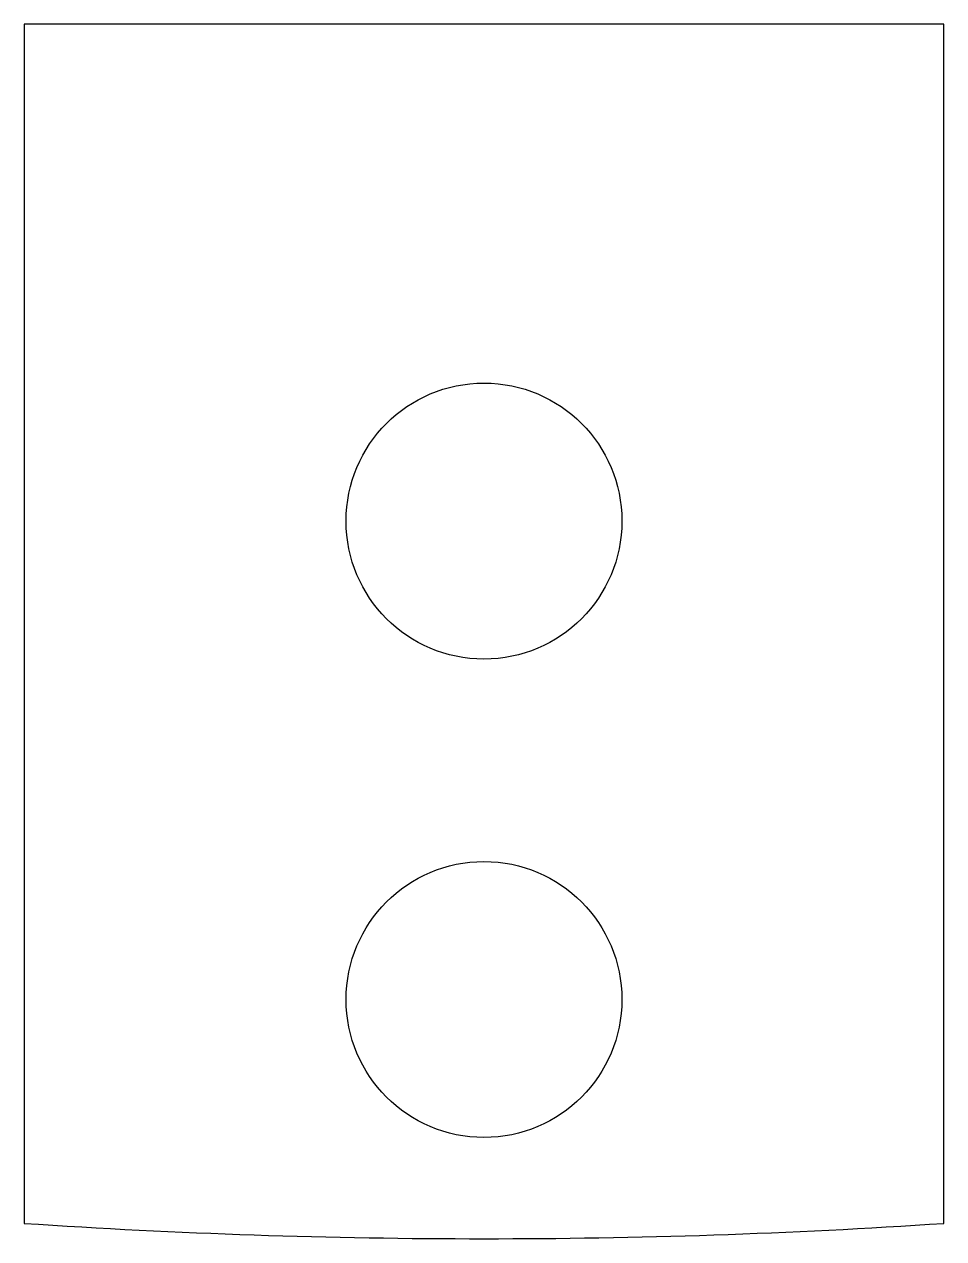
# Model space of a CAD drawing. Header units: millimetres. Extents: x -25 to 25, y -33 to 33.
import ezdxf

# ---------------------------------------------------------------- set-up
doc = ezdxf.new("R2010")
doc.units = ezdxf.units.MM

msp = doc.modelspace()

# ---------------------------------------------------------------- linework, layer by layer
at = {"color": 7, "linetype": 'Continuous', "lineweight": 25}
for p, q in [((25, 33), (-25, 33)), ((-25, 33), (-25, -32.166)), ((25, -32.166), (25, 33))]:
    msp.add_line(p, q, dxfattribs=at)
for centre in [(0, 6), (0, -20)]:
    msp.add_circle(centre, 7.5, dxfattribs=at)
msp.add_arc((0, 342), 375, 266.17745, 273.82255, dxfattribs=at)

doc.saveas('drawing.dxf')
